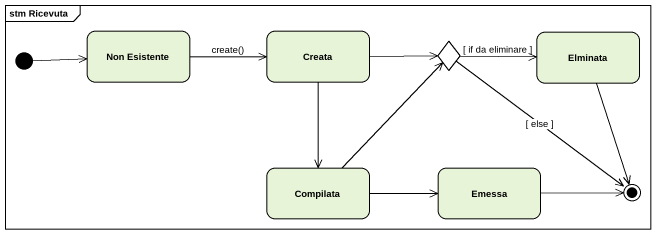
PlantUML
@startuml
mainframe stm Ricevuta
hide empty description
state "Non Esistente" as Non_Esistente
state Creata
state Elminata
state choice1 <<choice>>
state Compilata
state Emessa
[*] -right-> Non_Esistente
Non_Esistente -right-> Creata : create()
Creata -right-> choice1
Creata --> Compilata
choice1 -right-> Elminata : [ if da eliminare ]
Compilata -up-> choice1
Compilata -right-> Emessa
Elminata --> [*]
choice1 --> [*] : [ else ]
Emessa -right-> [*]
@enduml
